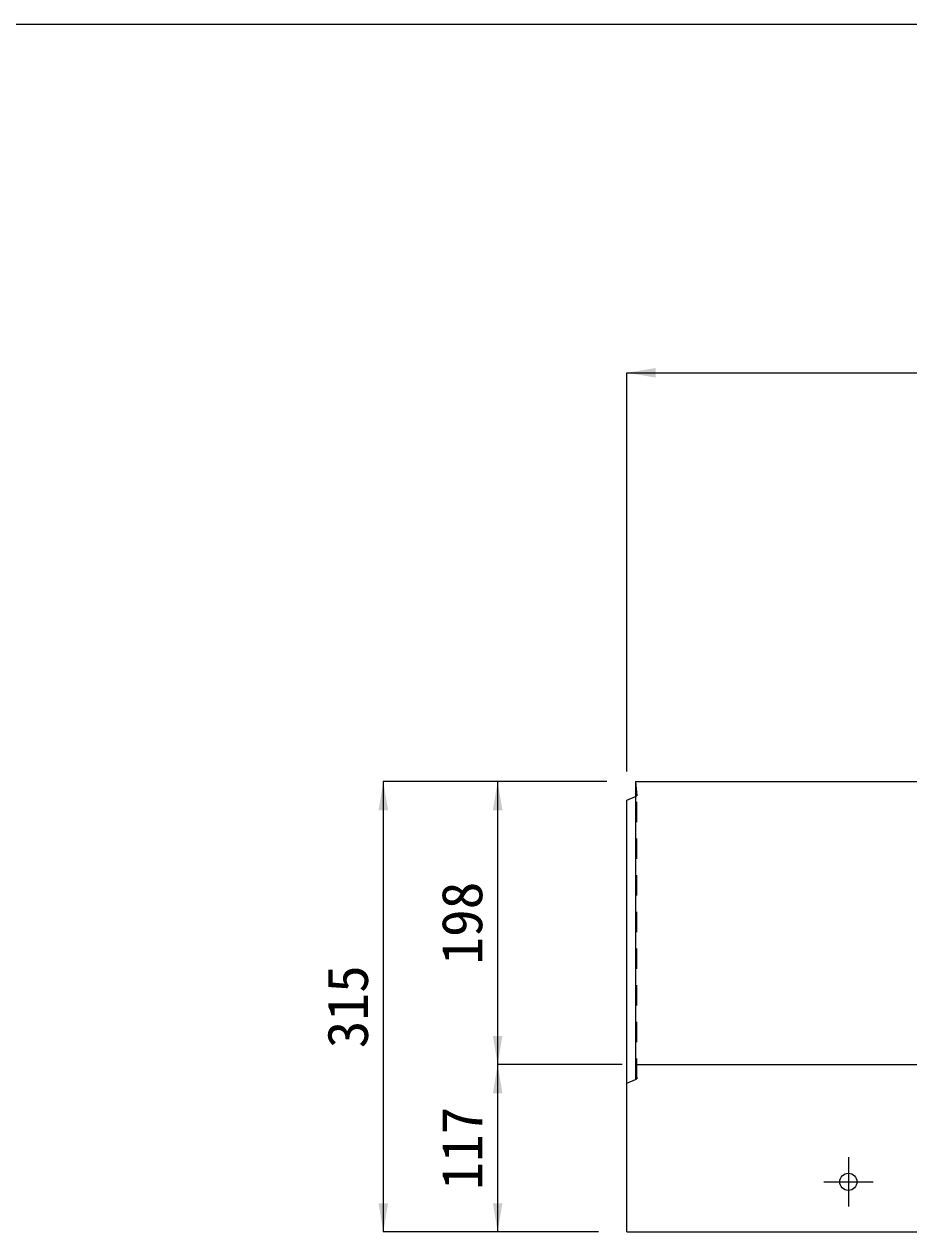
# Model space of a CAD drawing. Units: millimetres at full size. Extents: x 5964 to 125098, y -10801 to 28073.
# Drawn here: x 59580 to 60199, y -3638 to -2793 of the extents above; entities that cross this region are included whole.
import ezdxf
from ezdxf.enums import TextEntityAlignment as Align

# ---------------------------------------------------------------- set-up
doc = ezdxf.new("R2010")
doc.units = ezdxf.units.MM
doc.header["$LTSCALE"] = 19
doc.linetypes.add('USER1', pattern=[1.35, 0.75, -0.6])
doc.linetypes.add('USER2', pattern=[28.575, 19.05, -3.175, 3.175, -3.175])
for name, color, linetype, lineweight in [('インサート', 3, 'USER1', 9), ('図枠', 7, 'Continuous', 5), ('寸法線', 7, 'Continuous', 9), ('本体', 2, 'Continuous', 9)]:
    doc.layers.add(name, color=color, linetype=linetype, lineweight=lineweight)
doc.styles.add('ＭＳ ゴシック', font='')
doc.styles.get('ＭＳ ゴシック').set_extended_font_data('MS Gothic')

# ---------------------------------------------------------------- blocks, each defined once
blk = doc.blocks.new('filled_arrow')
at = {"color": 0, "linetype": 'Continuous', "lineweight": -2}
blk.add_solid([(7.5, 1.25), (0, 0), (7.5, -1.25)], dxfattribs=at)

msp = doc.modelspace()

# ---------------------------------------------------------------- linework, layer by layer
at = {"layer": 'インサート', "linetype": 'USER2'}
for p, q in [((60156.65, -3586.03), (60156.65, -3620.63)), ((60139.35, -3603.33), (60173.95, -3603.33))]:
    msp.add_line(p, q, dxfattribs=at)
at = {"layer": 'インサート', "linetype": 'Continuous', "lineweight": 5}
msp.add_circle((60156.65, -3603.33), 6, dxfattribs=at)
at = {"layer": '図枠', "lineweight": 13}
msp.add_line((58449.19, -2793.34), (62124.19, -2793.34), dxfattribs=at)
at = {"layer": '寸法線'}
for p, q in [((60001.65, -3037.27), (60999.65, -3037.27)), ((60001.65, -3316.33), (60001.65, -3037.27)), ((59831.18, -3323.33), (59831.18, -3638.33)), ((59987.65, -3323.33), (59831.18, -3323.33)), ((59911.18, -3323.33), (59911.18, -3521.35)), ((59987.65, -3323.33), (59911.18, -3323.33)), ((59998.41, -3521.35), (59911.18, -3521.35)), ((59911.18, -3521.35), (59911.18, -3638.33)), ((59998.41, -3521.35), (59911.18, -3521.35)), ((59981.65, -3638.33), (59831.18, -3638.33)), ((59981.65, -3638.33), (59911.18, -3638.33))]:
    msp.add_line(p, q, dxfattribs=at)
at = {"layer": '本体', "lineweight": 20}
for p, q in [((60007.65, -3323.33), (60993.65, -3323.33)), ((60007.65, -3323.33), (60007.65, -3333.76)), ((60001.65, -3336.33), (60007.65, -3333.76)), ((60001.65, -3638.33), (60001.65, -3336.33)), ((60007.65, -3521.35), (60993.65, -3521.35)), ((60001.65, -3534.34), (60007.65, -3531.77)), ((60001.65, -3638.33), (60999.65, -3638.33))]:
    msp.add_line(p, q, dxfattribs=at)
at = {"layer": '本体', "color": 4, "linetype": 'USER1', "lineweight": 5}
for p, q in [((60007.65, -3323.33), (60008.65, -3333.33)), ((60007.65, -3333.76), (60008.65, -3333.33)), ((60008.65, -3531.34), (60008.65, -3333.33)), ((60007.65, -3521.34), (60008.65, -3531.34)), ((60007.65, -3531.77), (60008.65, -3531.34))]:
    msp.add_line(p, q, dxfattribs=at)
at = {"layer": '本体', "lineweight": 5}
msp.add_line((60007.65, -3333.76), (60007.65, -3531.77), dxfattribs=at)

# ---------------------------------------------------------------- block references
at = {"layer": '寸法線', "xscale": 2.67, "yscale": 2.67}
msp.add_blockref('filled_arrow', (60001.65, -3037.27), dxfattribs=at)
for p, rotation in [((59831.18, -3323.33), 270), ((59911.18, -3323.33), 270), ((59911.18, -3521.35), 90), ((59911.18, -3521.35), 270), ((59831.18, -3638.33), 90), ((59911.18, -3638.33), 90)]:
    msp.add_blockref('filled_arrow', p, dxfattribs=dict(at, rotation=rotation))

# ---------------------------------------------------------------- texts
at = {"layer": '寸法線', "style": 'ＭＳ ゴシック'}
for s, p in [('198', (59886.18, -3422.34)), ('315', (59806.18, -3480.83)), ('117', (59886.18, -3579.84))]:
    msp.add_text(s, height=28.48, rotation=90, dxfattribs=at).set_placement(p, align=Align.MIDDLE_CENTER)

doc.saveas('drawing.dxf')
